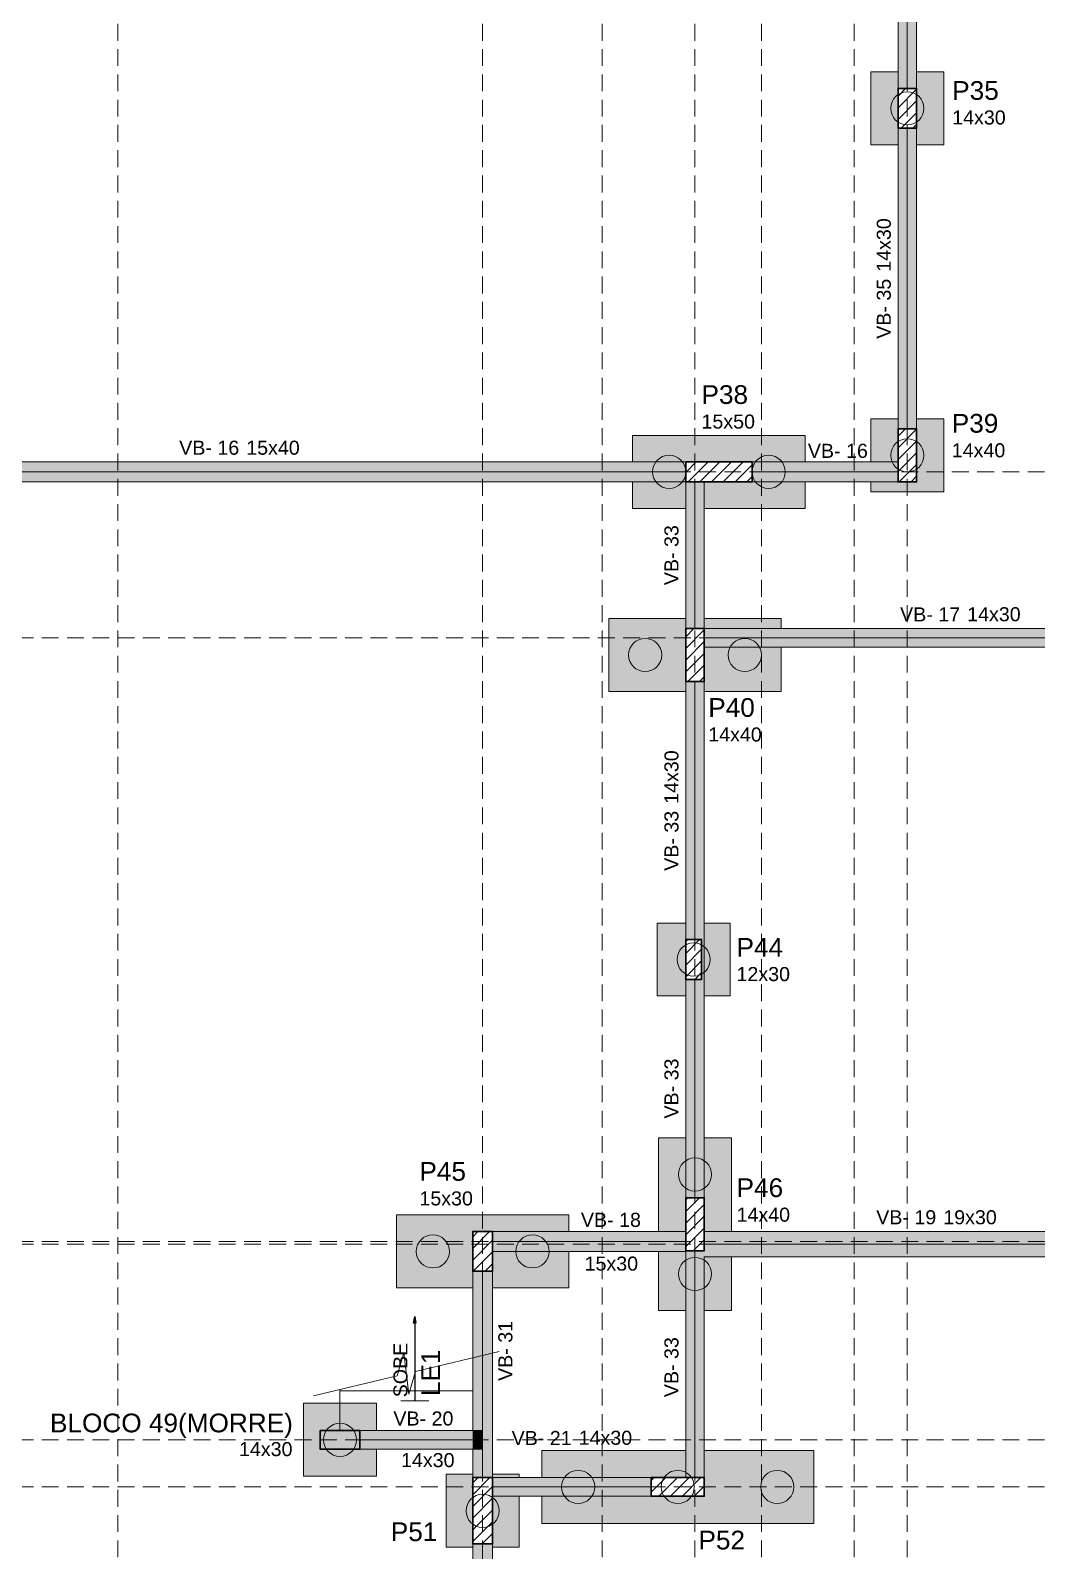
# Model space of a CAD drawing. Header units: millimetres. Extents: x -34 to 951, y -76 to 463.
# Drawn here: x 89.55 to 104.71, y -38.29 to -15.37 of the extents above; entities that cross this region are included whole.
import ezdxf

# ---------------------------------------------------------------- set-up
doc = ezdxf.new("R2010")
doc.units = ezdxf.units.MM
doc.header["$MEASUREMENT"] = 0
for name, pattern in [('DASHDOT', [2.54, 1.27, -0.635, 0, -0.635]), ('DASHED', [1.905, 1.27, -0.635]), ('NULL', [0])]:
    doc.linetypes.add(name, pattern=pattern)
for name, color, linetype, lineweight in [('FO-Cortes', 7, 'DASHDOT', 5), ('FO-Eixos', 5, 'Continuous', 5), ('FO-Estacas dos blocos', 1, 'Continuous', 20), ('FO-Hachura dos blocos', 43, 'Continuous', 5), ('FO-Hachura pilar que morre', 106, 'Continuous', 5), ('FO-Hachura pilar que passa', 19, 'Continuous', 5), ('FO-Hachura viga', 43, 'Continuous', 5), ('FO-Hachuras das lajes', 1, 'Continuous', 20), ('FO-Pilares', 4, 'Continuous', 30), ('FO-Seção das fundações', 9, 'Continuous', 5), ('FO-Textos das lajes', 7, 'Continuous', 20), ('FO-Textos das vigas', 7, 'Continuous', 5), ('FO-Textos dos pilares', 7, 'Continuous', 5), ('FO-Vigas', 1, 'Continuous', 20), ('LC-Eixos', 7, 'DASHED', 5)]:
    doc.layers.add(name, color=color, linetype=linetype, lineweight=lineweight)
doc.styles.add('Arial', font='arial.ttf')
doc.dimstyles.get("Standard").update_dxf_attribs({"dimtxt": 0.18, "dimasz": 0.18, "dimexe": 0.18, "dimexo": 0.0625, "dimgap": 0.09, "dimtad": 0, "dimtih": 1, "dimtoh": 1, "dimdec": 4, "dimzin": 0, "dimdsep": 46, "dimtxsty": 'Standard', "dimcen": 0.09, "dimadec": 0, "dimazin": 0, "dimtfac": 1, "dimtdec": 4, "dimtofl": 0, "dimtmove": 0, "dimatfit": 3, "dimfxl": 1, "dimtolj": 1, "dimtzin": 0, "dimarcsym": 0})
pattern_1 = [(45, (81.71223, 24.42096), (-0.08838835, 0.08838835), [])]

msp = doc.modelspace()

# ---------------------------------------------------------------- hatches: boundary and pattern name
at = {"layer": 'FO-Estacas dos blocos', "linetype": 'Continuous', "ltscale": 0.2}
h = msp.add_hatch(color=1, dxfattribs=at)
h.paths.add_polyline_path([(103.0037, -16.4843), (102.9787, -16.424), (102.939, -16.3723), (102.8872, -16.3325), (102.8269, -16.3076), (102.7622, -16.299), (102.6975, -16.3076), (102.6372, -16.3325), (102.5855, -16.3723), (102.5457, -16.424), (102.5208, -16.4843), (102.5122, -16.549), (102.5208, -16.6137), (102.5457, -16.674), (102.5855, -16.7258), (102.6372, -16.7655), (102.6975, -16.7905), (102.7622, -16.799), (102.8269, -16.7905), (102.8872, -16.7655), (102.939, -16.7258), (102.9787, -16.674), (103.0037, -16.6137), (103.0122, -16.549), (103.0037, -16.4843)])
h.paths.add_polyline_path([(102.8269, -16.7905), (102.8872, -16.7655), (102.9022, -16.754), (102.9022, -16.344), (102.8872, -16.3325), (102.8269, -16.3076), (102.7622, -16.299), (102.6975, -16.3076), (102.6372, -16.3325), (102.6222, -16.344), (102.6222, -16.754), (102.6372, -16.7655), (102.6975, -16.7905), (102.7622, -16.799), (102.8269, -16.7905)], flags=0)
h = msp.add_hatch(color=1, dxfattribs=at)
h.paths.add_polyline_path([(102.5208, -21.8437), (102.5457, -21.904), (102.5855, -21.9558), (102.6372, -21.9955), (102.6975, -22.0205), (102.7622, -22.029), (102.8269, -22.0205), (102.8872, -21.9955), (102.939, -21.9558), (102.9787, -21.904), (103.0037, -21.8437), (103.0122, -21.779), (103.0037, -21.7143), (102.9787, -21.654), (102.939, -21.6023), (102.8872, -21.5625), (102.8269, -21.5376), (102.7622, -21.529), (102.6975, -21.5376), (102.6372, -21.5625), (102.5855, -21.6023), (102.5457, -21.654), (102.5208, -21.7143), (102.5122, -21.779), (102.5208, -21.8437)])
h.paths.add_polyline_path([(102.8269, -22.0205), (102.8872, -21.9955), (102.9022, -21.984), (102.9022, -21.574), (102.8872, -21.5625), (102.8269, -21.5376), (102.7622, -21.529), (102.6975, -21.5376), (102.6372, -21.5625), (102.6222, -21.574), (102.6222, -21.879), (102.5354, -21.879), (102.5457, -21.904), (102.5855, -21.9558), (102.6372, -21.9955), (102.6975, -22.0205), (102.7622, -22.029), (102.8269, -22.0205)], flags=0)
h = msp.add_hatch(color=1, dxfattribs=at)
h.paths.add_polyline_path([(99.4137, -21.9643), (99.3887, -21.904), (99.349, -21.8523), (99.2972, -21.8125), (99.2369, -21.7876), (99.1722, -21.779), (99.1075, -21.7876), (99.0472, -21.8125), (98.9955, -21.8523), (98.9557, -21.904), (98.9308, -21.9643), (98.9222, -22.029), (98.9308, -22.0937), (98.9557, -22.154), (98.9955, -22.2058), (99.0472, -22.2455), (99.1075, -22.2705), (99.1722, -22.279), (99.2369, -22.2705), (99.2972, -22.2455), (99.349, -22.2058), (99.3887, -22.154), (99.4137, -22.0937), (99.4222, -22.029), (99.4137, -21.9643)])
h.paths.add_polyline_path([(99.3887, -22.154), (99.4137, -22.0937), (99.4222, -22.029), (99.4137, -21.9643), (99.3887, -21.904), (99.3696, -21.879), (98.9749, -21.879), (98.9557, -21.904), (98.9308, -21.9643), (98.9222, -22.029), (98.9308, -22.0937), (98.9557, -22.154), (98.9749, -22.179), (99.3696, -22.179), (99.3887, -22.154)], flags=0)
h = msp.add_hatch(color=1, dxfattribs=at)
h.paths.add_polyline_path([(100.9137, -21.9643), (100.8887, -21.904), (100.849, -21.8523), (100.7972, -21.8125), (100.7369, -21.7876), (100.6722, -21.779), (100.6075, -21.7876), (100.5472, -21.8125), (100.4955, -21.8523), (100.4557, -21.904), (100.4308, -21.9643), (100.4222, -22.029), (100.4308, -22.0937), (100.4557, -22.154), (100.4955, -22.2058), (100.5472, -22.2455), (100.6075, -22.2705), (100.6722, -22.279), (100.7369, -22.2705), (100.7972, -22.2455), (100.849, -22.2058), (100.8887, -22.154), (100.9137, -22.0937), (100.9222, -22.029), (100.9137, -21.9643)])
h.paths.add_polyline_path([(100.8887, -22.154), (100.9137, -22.0937), (100.9222, -22.029), (100.9137, -21.9643), (100.8887, -21.904), (100.8696, -21.879), (100.4749, -21.879), (100.4557, -21.904), (100.4308, -21.9643), (100.4222, -22.029), (100.4308, -22.0937), (100.4557, -22.154), (100.4749, -22.179), (100.8696, -22.179), (100.8887, -22.154)], flags=0)
for points in [[(99.0537, -24.7243), (99.0287, -24.664), (98.989, -24.6123), (98.9372, -24.5725), (98.8769, -24.5476), (98.8122, -24.539), (98.7475, -24.5476), (98.6872, -24.5725), (98.6355, -24.6123), (98.5957, -24.664), (98.5708, -24.7243), (98.5622, -24.789), (98.5708, -24.8537), (98.5957, -24.914), (98.6355, -24.9658), (98.6872, -25.0055), (98.7475, -25.0305), (98.8122, -25.039), (98.8769, -25.0305), (98.9372, -25.0055), (98.989, -24.9658), (99.0287, -24.914), (99.0537, -24.8537), (99.0622, -24.789), (99.0537, -24.7243)], [(95.3708, -33.8437), (95.3957, -33.904), (95.4355, -33.9558), (95.4872, -33.9955), (95.5475, -34.0205), (95.6122, -34.029), (95.6769, -34.0205), (95.7372, -33.9955), (95.789, -33.9558), (95.8287, -33.904), (95.8537, -33.8437), (95.8622, -33.779), (95.8537, -33.7143), (95.8287, -33.654), (95.789, -33.6023), (95.7372, -33.5625), (95.6769, -33.5376), (95.6122, -33.529), (95.5475, -33.5376), (95.4872, -33.5625), (95.4355, -33.6023), (95.3957, -33.654), (95.3708, -33.7143), (95.3622, -33.779), (95.3708, -33.8437)], [(101.0437, -37.2643), (101.0187, -37.204), (100.979, -37.1523), (100.9272, -37.1125), (100.8669, -37.0876), (100.8022, -37.079), (100.7375, -37.0876), (100.6772, -37.1125), (100.6255, -37.1523), (100.5857, -37.204), (100.5608, -37.2643), (100.5522, -37.329), (100.5608, -37.3937), (100.5857, -37.454), (100.6255, -37.5058), (100.6772, -37.5455), (100.7375, -37.5705), (100.8022, -37.579), (100.8669, -37.5705), (100.9272, -37.5455), (100.979, -37.5058), (101.0187, -37.454), (101.0437, -37.3937), (101.0522, -37.329), (101.0437, -37.2643)]]:
    msp.add_hatch(color=1, dxfattribs=at).paths.add_polyline_path(points)
h = msp.add_hatch(color=1, dxfattribs=at)
h.paths.add_polyline_path([(100.5537, -24.7243), (100.5287, -24.664), (100.489, -24.6123), (100.4372, -24.5725), (100.3769, -24.5476), (100.3122, -24.539), (100.2475, -24.5476), (100.1872, -24.5725), (100.1355, -24.6123), (100.0957, -24.664), (100.0708, -24.7243), (100.0622, -24.789), (100.0708, -24.8537), (100.0957, -24.914), (100.1355, -24.9658), (100.1872, -25.0055), (100.2475, -25.0305), (100.3122, -25.039), (100.3769, -25.0305), (100.4372, -25.0055), (100.489, -24.9658), (100.5287, -24.914), (100.5537, -24.8537), (100.5622, -24.789), (100.5537, -24.7243)])
h.paths.add_polyline_path([(100.5287, -24.664), (100.489, -24.6123), (100.4372, -24.5725), (100.3769, -24.5476), (100.3122, -24.539), (100.2475, -24.5476), (100.1872, -24.5725), (100.1355, -24.6123), (100.0957, -24.664), (100.0937, -24.669), (100.5308, -24.669), (100.5287, -24.664)], flags=0)
h = msp.add_hatch(color=1, dxfattribs=at)
h.paths.add_polyline_path([(99.7837, -29.3143), (99.7587, -29.254), (99.719, -29.2023), (99.6672, -29.1625), (99.6069, -29.1376), (99.5422, -29.129), (99.4775, -29.1376), (99.4172, -29.1625), (99.3655, -29.2023), (99.3257, -29.254), (99.3008, -29.3143), (99.2922, -29.379), (99.3008, -29.4437), (99.3257, -29.504), (99.3655, -29.5558), (99.4172, -29.5955), (99.4775, -29.6205), (99.5422, -29.629), (99.6069, -29.6205), (99.6672, -29.5955), (99.719, -29.5558), (99.7587, -29.504), (99.7837, -29.4437), (99.7922, -29.379), (99.7837, -29.3143)])
h.paths.add_polyline_path([(99.6069, -29.6205), (99.6672, -29.5955), (99.7022, -29.5687), (99.7022, -29.1894), (99.6672, -29.1625), (99.6069, -29.1376), (99.5422, -29.129), (99.4775, -29.1376), (99.4222, -29.1605), (99.4222, -29.5976), (99.4775, -29.6205), (99.5422, -29.629), (99.6069, -29.6205)], flags=0)
h = msp.add_hatch(color=1, dxfattribs=at)
h.paths.add_polyline_path([(99.4975, -32.3776), (99.4372, -32.4025), (99.3855, -32.4423), (99.3457, -32.494), (99.3208, -32.5543), (99.3122, -32.619), (99.3208, -32.6837), (99.3457, -32.744), (99.3855, -32.7958), (99.4372, -32.8355), (99.4975, -32.8605), (99.5622, -32.869), (99.6269, -32.8605), (99.6872, -32.8355), (99.739, -32.7958), (99.7787, -32.744), (99.8037, -32.6837), (99.8122, -32.619), (99.8037, -32.5543), (99.7787, -32.494), (99.739, -32.4423), (99.6872, -32.4025), (99.6269, -32.3776), (99.5622, -32.369), (99.4975, -32.3776)])
h.paths.add_polyline_path([(99.6269, -32.8605), (99.6872, -32.8355), (99.7022, -32.824), (99.7022, -32.414), (99.6872, -32.4025), (99.6269, -32.3776), (99.5622, -32.369), (99.4975, -32.3776), (99.4372, -32.4025), (99.4222, -32.414), (99.4222, -32.824), (99.4372, -32.8355), (99.4975, -32.8605), (99.5622, -32.869), (99.6269, -32.8605)], flags=0)
h = msp.add_hatch(color=1, dxfattribs=at)
h.paths.add_polyline_path([(96.8708, -33.8437), (96.8957, -33.904), (96.9355, -33.9558), (96.9872, -33.9955), (97.0475, -34.0205), (97.1122, -34.029), (97.1769, -34.0205), (97.2372, -33.9955), (97.289, -33.9558), (97.3287, -33.904), (97.3537, -33.8437), (97.3622, -33.779), (97.3537, -33.7143), (97.3287, -33.654), (97.289, -33.6023), (97.2372, -33.5625), (97.1769, -33.5376), (97.1122, -33.529), (97.0475, -33.5376), (96.9872, -33.5625), (96.9355, -33.6023), (96.8957, -33.654), (96.8708, -33.7143), (96.8622, -33.779), (96.8708, -33.8437)])
h.paths.add_polyline_path([(97.3537, -33.7143), (97.3287, -33.654), (97.289, -33.6023), (97.2372, -33.5625), (97.1769, -33.5376), (97.1122, -33.529), (97.0475, -33.5376), (96.9872, -33.5625), (96.9355, -33.6023), (96.8957, -33.654), (96.8708, -33.7143), (96.8622, -33.779), (97.3622, -33.779), (97.3537, -33.7143)], flags=0)
h = msp.add_hatch(color=1, dxfattribs=at)
h.paths.add_polyline_path([(99.4975, -33.8776), (99.4372, -33.9025), (99.3855, -33.9423), (99.3457, -33.994), (99.3208, -34.0543), (99.3122, -34.119), (99.3208, -34.1837), (99.3457, -34.244), (99.3855, -34.2958), (99.4372, -34.3355), (99.4975, -34.3605), (99.5622, -34.369), (99.6269, -34.3605), (99.6872, -34.3355), (99.739, -34.2958), (99.7787, -34.244), (99.8037, -34.1837), (99.8122, -34.119), (99.8037, -34.0543), (99.7787, -33.994), (99.739, -33.9423), (99.6872, -33.9025), (99.6269, -33.8776), (99.5622, -33.869), (99.4975, -33.8776)])
h.paths.add_polyline_path([(99.6269, -34.3605), (99.6872, -34.3355), (99.7022, -34.324), (99.7022, -33.914), (99.6872, -33.9025), (99.6269, -33.8776), (99.5622, -33.869), (99.4975, -33.8776), (99.4372, -33.9025), (99.4222, -33.914), (99.4222, -34.324), (99.4372, -34.3355), (99.4975, -34.3605), (99.5622, -34.369), (99.6269, -34.3605)], flags=0)
h = msp.add_hatch(color=1, dxfattribs=at)
h.paths.add_polyline_path([(94.2769, -36.8605), (94.3372, -36.8355), (94.389, -36.7958), (94.4287, -36.744), (94.4537, -36.6837), (94.4622, -36.619), (94.4537, -36.5543), (94.4287, -36.494), (94.389, -36.4423), (94.3372, -36.4025), (94.2769, -36.3776), (94.2122, -36.369), (94.1475, -36.3776), (94.0872, -36.4025), (94.0355, -36.4423), (93.9957, -36.494), (93.9708, -36.5543), (93.9622, -36.619), (93.9708, -36.6837), (93.9957, -36.744), (94.0355, -36.7958), (94.0872, -36.8355), (94.1475, -36.8605), (94.2122, -36.869), (94.2769, -36.8605)])
h.paths.add_polyline_path([(94.4287, -36.744), (94.4537, -36.6837), (94.4622, -36.619), (94.4537, -36.5543), (94.4287, -36.494), (94.4172, -36.479), (94.0072, -36.479), (93.9957, -36.494), (93.9708, -36.5543), (93.9622, -36.619), (93.9708, -36.6837), (93.9957, -36.744), (94.0072, -36.759), (94.4172, -36.759), (94.4287, -36.744)], flags=0)
h = msp.add_hatch(color=1, dxfattribs=at)
h.paths.add_polyline_path([(98.0437, -37.2643), (98.0187, -37.204), (97.979, -37.1523), (97.9272, -37.1125), (97.8669, -37.0876), (97.8022, -37.079), (97.7375, -37.0876), (97.6772, -37.1125), (97.6255, -37.1523), (97.5857, -37.204), (97.5608, -37.2643), (97.5522, -37.329), (97.5608, -37.3937), (97.5857, -37.454), (97.6255, -37.5058), (97.6772, -37.5455), (97.7375, -37.5705), (97.8022, -37.579), (97.8669, -37.5705), (97.9272, -37.5455), (97.979, -37.5058), (98.0187, -37.454), (98.0437, -37.3937), (98.0522, -37.329), (98.0437, -37.2643)])
h.paths.add_polyline_path([(98.0187, -37.454), (98.0437, -37.3937), (98.0522, -37.329), (98.0437, -37.2643), (98.0187, -37.204), (98.0072, -37.189), (97.5972, -37.189), (97.5857, -37.204), (97.5608, -37.2643), (97.5522, -37.329), (97.5608, -37.3937), (97.5857, -37.454), (97.5972, -37.469), (98.0072, -37.469), (98.0187, -37.454)], flags=0)
h = msp.add_hatch(color=1, dxfattribs=at)
h.paths.add_polyline_path([(99.5437, -37.2643), (99.5187, -37.204), (99.479, -37.1523), (99.4272, -37.1125), (99.3669, -37.0876), (99.3022, -37.079), (99.2375, -37.0876), (99.1772, -37.1125), (99.1255, -37.1523), (99.0857, -37.204), (99.0608, -37.2643), (99.0522, -37.329), (99.0608, -37.3937), (99.0857, -37.454), (99.1255, -37.5058), (99.1772, -37.5455), (99.2375, -37.5705), (99.3022, -37.579), (99.3669, -37.5705), (99.4272, -37.5455), (99.479, -37.5058), (99.5187, -37.454), (99.5437, -37.3937), (99.5522, -37.329), (99.5437, -37.2643)])
h.paths.add_polyline_path([(99.0857, -37.204), (99.0608, -37.2643), (99.0522, -37.329), (99.0608, -37.3937), (99.0857, -37.454), (99.0972, -37.469), (99.5072, -37.469), (99.5187, -37.454), (99.5437, -37.3937), (99.5522, -37.329), (99.5437, -37.2643), (99.5187, -37.204), (99.479, -37.1523), (99.4272, -37.1125), (99.4222, -37.1105), (99.4222, -37.189), (99.0972, -37.189), (99.0857, -37.204)], flags=0)
h = msp.add_hatch(color=1, dxfattribs=at)
h.paths.add_polyline_path([(96.6037, -37.6243), (96.5787, -37.564), (96.539, -37.5123), (96.4872, -37.4725), (96.4269, -37.4476), (96.3622, -37.439), (96.2975, -37.4476), (96.2372, -37.4725), (96.1855, -37.5123), (96.1457, -37.564), (96.1208, -37.6243), (96.1122, -37.689), (96.1208, -37.7537), (96.1457, -37.814), (96.1855, -37.8658), (96.2372, -37.9055), (96.2975, -37.9305), (96.3622, -37.939), (96.4269, -37.9305), (96.4872, -37.9055), (96.539, -37.8658), (96.5787, -37.814), (96.6037, -37.7537), (96.6122, -37.689), (96.6037, -37.6243)])
h.paths.add_polyline_path([(96.4269, -37.9305), (96.4872, -37.9055), (96.5122, -37.8864), (96.5122, -37.4917), (96.4872, -37.4725), (96.4269, -37.4476), (96.3622, -37.439), (96.2975, -37.4476), (96.2372, -37.4725), (96.2122, -37.4917), (96.2122, -37.8864), (96.2372, -37.9055), (96.2975, -37.9305), (96.3622, -37.939), (96.4269, -37.9305)], flags=0)
at = {"layer": 'FO-Hachura dos blocos', "linetype": 'Continuous', "ltscale": 0.2}
h = msp.add_hatch(color=43, dxfattribs=at)
h.paths.add_polyline_path([(102.2122, -15.999), (102.2122, -17.099), (103.3122, -17.099), (103.3122, -15.999), (102.2122, -15.999)])
h.paths.add_polyline_path([(102.5855, -16.3723), (102.5457, -16.424), (102.5208, -16.4843), (102.5122, -16.549), (102.5208, -16.6137), (102.5457, -16.674), (102.5855, -16.7258), (102.6222, -16.754), (102.6222, -17.099), (102.9022, -17.099), (102.9022, -16.754), (102.939, -16.7258), (102.9787, -16.674), (103.0037, -16.6137), (103.0122, -16.549), (103.0037, -16.4843), (102.9787, -16.424), (102.939, -16.3723), (102.9022, -16.344), (102.9022, -15.999), (102.6222, -15.999), (102.6222, -16.344), (102.5855, -16.3723)], flags=0)
h = msp.add_hatch(color=43, dxfattribs=at)
h.paths.add_polyline_path([(103.3122, -22.329), (103.3122, -21.229), (102.2122, -21.229), (102.2122, -22.329), (103.3122, -22.329)])
h.paths.add_polyline_path([(102.5855, -21.6023), (102.5457, -21.654), (102.5208, -21.7143), (102.5122, -21.779), (102.5208, -21.8437), (102.5354, -21.879), (102.2122, -21.879), (102.2122, -22.179), (102.9022, -22.179), (102.9022, -21.984), (102.939, -21.9558), (102.9787, -21.904), (103.0037, -21.8437), (103.0122, -21.779), (103.0037, -21.7143), (102.9787, -21.654), (102.939, -21.6023), (102.9022, -21.574), (102.9022, -21.229), (102.6222, -21.229), (102.6222, -21.574), (102.5855, -21.6023)], flags=0)
h = msp.add_hatch(color=43, dxfattribs=at)
h.paths.add_polyline_path([(98.6222, -21.479), (98.6222, -22.579), (101.2222, -22.579), (101.2222, -21.479), (98.6222, -21.479)])
h.paths.add_polyline_path([(99.349, -21.8523), (99.2972, -21.8125), (99.2369, -21.7876), (99.1722, -21.779), (99.1075, -21.7876), (99.0472, -21.8125), (98.9955, -21.8523), (98.9749, -21.879), (98.6222, -21.879), (98.6222, -22.179), (98.9749, -22.179), (98.9955, -22.2058), (99.0472, -22.2455), (99.1075, -22.2705), (99.1722, -22.279), (99.2369, -22.2705), (99.2972, -22.2455), (99.349, -22.2058), (99.3696, -22.179), (99.4222, -22.179), (99.4222, -22.579), (99.7022, -22.579), (99.7022, -22.179), (100.4749, -22.179), (100.4955, -22.2058), (100.5472, -22.2455), (100.6075, -22.2705), (100.6722, -22.279), (100.7369, -22.2705), (100.7972, -22.2455), (100.849, -22.2058), (100.8696, -22.179), (101.2222, -22.179), (101.2222, -21.879), (100.8696, -21.879), (100.849, -21.8523), (100.7972, -21.8125), (100.7369, -21.7876), (100.6722, -21.779), (100.6075, -21.7876), (100.5472, -21.8125), (100.4955, -21.8523), (100.4749, -21.879), (99.3696, -21.879), (99.349, -21.8523)], flags=0)
h = msp.add_hatch(color=43, dxfattribs=at)
h.paths.add_polyline_path([(98.2622, -24.239), (98.2622, -25.339), (100.8622, -25.339), (100.8622, -24.239), (98.2622, -24.239)])
h.paths.add_polyline_path([(99.7022, -25.339), (99.7022, -24.669), (100.0937, -24.669), (100.0708, -24.7243), (100.0622, -24.789), (100.0708, -24.8537), (100.0957, -24.914), (100.1355, -24.9658), (100.1872, -25.0055), (100.2475, -25.0305), (100.3122, -25.039), (100.3769, -25.0305), (100.4372, -25.0055), (100.489, -24.9658), (100.5287, -24.914), (100.5537, -24.8537), (100.5622, -24.789), (100.5537, -24.7243), (100.5308, -24.669), (100.8622, -24.669), (100.8622, -24.389), (99.7022, -24.389), (99.7022, -24.239), (99.4222, -24.239), (99.4222, -25.339), (99.7022, -25.339)], flags=0)
h.paths.add_polyline_path([(98.8769, -25.0305), (98.9372, -25.0055), (98.989, -24.9658), (99.0287, -24.914), (99.0537, -24.8537), (99.0622, -24.789), (99.0537, -24.7243), (99.0287, -24.664), (98.989, -24.6123), (98.9372, -24.5725), (98.8769, -24.5476), (98.8122, -24.539), (98.7475, -24.5476), (98.6872, -24.5725), (98.6355, -24.6123), (98.5957, -24.664), (98.5708, -24.7243), (98.5622, -24.789), (98.5708, -24.8537), (98.5957, -24.914), (98.6355, -24.9658), (98.6872, -25.0055), (98.7475, -25.0305), (98.8122, -25.039), (98.8769, -25.0305)], flags=0)
h = msp.add_hatch(color=43, dxfattribs=at)
h.paths.add_polyline_path([(98.9922, -28.829), (98.9922, -29.929), (100.0922, -29.929), (100.0922, -28.829), (98.9922, -28.829)])
h.paths.add_polyline_path([(99.7022, -29.929), (99.7022, -29.5687), (99.719, -29.5558), (99.7587, -29.504), (99.7837, -29.4437), (99.7922, -29.379), (99.7837, -29.3143), (99.7587, -29.254), (99.719, -29.2023), (99.7022, -29.1894), (99.7022, -28.829), (99.4222, -28.829), (99.4222, -29.1605), (99.4172, -29.1625), (99.3655, -29.2023), (99.3257, -29.254), (99.3008, -29.3143), (99.2922, -29.379), (99.3008, -29.4437), (99.3257, -29.504), (99.3655, -29.5558), (99.4172, -29.5955), (99.4222, -29.5976), (99.4222, -29.929), (99.7022, -29.929)], flags=0)
h = msp.add_hatch(color=43, dxfattribs=at)
h.paths.add_polyline_path([(99.0122, -34.669), (100.1122, -34.669), (100.1122, -32.069), (99.0122, -32.069), (99.0122, -34.669)])
h.paths.add_polyline_path([(99.739, -32.7958), (99.7787, -32.744), (99.8037, -32.6837), (99.8122, -32.619), (99.8037, -32.5543), (99.7787, -32.494), (99.739, -32.4423), (99.7022, -32.414), (99.7022, -32.069), (99.4222, -32.069), (99.4222, -32.414), (99.3855, -32.4423), (99.3457, -32.494), (99.3208, -32.5543), (99.3122, -32.619), (99.3208, -32.6837), (99.3457, -32.744), (99.3855, -32.7958), (99.4222, -32.824), (99.4222, -33.479), (99.0122, -33.479), (99.0122, -33.779), (99.4222, -33.779), (99.4222, -33.914), (99.3855, -33.9423), (99.3457, -33.994), (99.3208, -34.0543), (99.3122, -34.119), (99.3208, -34.1837), (99.3457, -34.244), (99.3855, -34.2958), (99.4222, -34.324), (99.4222, -34.669), (99.7022, -34.669), (99.7022, -34.324), (99.739, -34.2958), (99.7787, -34.244), (99.8037, -34.1837), (99.8122, -34.119), (99.8037, -34.0543), (99.7787, -33.994), (99.739, -33.9423), (99.7022, -33.914), (99.7022, -33.859), (100.1122, -33.859), (100.1122, -33.479), (99.7022, -33.479), (99.7022, -32.824), (99.739, -32.7958)], flags=0)
h = msp.add_hatch(color=43, dxfattribs=at)
h.paths.add_polyline_path([(97.6622, -34.329), (97.6622, -33.229), (95.0622, -33.229), (95.0622, -34.329), (97.6622, -34.329)])
h.paths.add_polyline_path([(96.2122, -34.329), (96.5122, -34.329), (96.5122, -33.779), (96.8622, -33.779), (96.8708, -33.8437), (96.8957, -33.904), (96.9355, -33.9558), (96.9872, -33.9955), (97.0475, -34.0205), (97.1122, -34.029), (97.1769, -34.0205), (97.2372, -33.9955), (97.289, -33.9558), (97.3287, -33.904), (97.3537, -33.8437), (97.3622, -33.779), (97.6622, -33.779), (97.6622, -33.479), (96.2122, -33.479), (96.2122, -34.329)], flags=0)
h.paths.add_polyline_path([(95.6769, -34.0205), (95.7372, -33.9955), (95.789, -33.9558), (95.8287, -33.904), (95.8537, -33.8437), (95.8622, -33.779), (95.8537, -33.7143), (95.8287, -33.654), (95.789, -33.6023), (95.7372, -33.5625), (95.6769, -33.5376), (95.6122, -33.529), (95.5475, -33.5376), (95.4872, -33.5625), (95.4355, -33.6023), (95.3957, -33.654), (95.3708, -33.7143), (95.3622, -33.779), (95.3708, -33.8437), (95.3957, -33.904), (95.4355, -33.9558), (95.4872, -33.9955), (95.5475, -34.0205), (95.6122, -34.029), (95.6769, -34.0205)], flags=0)
h = msp.add_hatch(color=43, dxfattribs=at)
h.paths.add_polyline_path([(94.7622, -36.069), (93.6622, -36.069), (93.6622, -37.169), (94.7622, -37.169), (94.7622, -36.069)])
h.paths.add_polyline_path([(94.7622, -36.479), (94.4172, -36.479), (94.389, -36.4423), (94.3372, -36.4025), (94.2769, -36.3776), (94.2122, -36.369), (94.1475, -36.3776), (94.0872, -36.4025), (94.0355, -36.4423), (94.0072, -36.479), (93.9122, -36.479), (93.9122, -36.759), (94.0072, -36.759), (94.0355, -36.7958), (94.0872, -36.8355), (94.1475, -36.8605), (94.2122, -36.869), (94.2769, -36.8605), (94.3372, -36.8355), (94.389, -36.7958), (94.4172, -36.759), (94.7622, -36.759), (94.7622, -36.479)], flags=0)
h = msp.add_hatch(color=43, dxfattribs=at)
h.paths.add_polyline_path([(97.2522, -36.779), (97.2522, -37.879), (101.3522, -37.879), (101.3522, -36.779), (97.2522, -36.779)])
h.paths.add_polyline_path([(99.4222, -36.779), (99.4222, -37.1105), (99.3669, -37.0876), (99.3022, -37.079), (99.2375, -37.0876), (99.1772, -37.1125), (99.1255, -37.1523), (99.0972, -37.189), (98.0072, -37.189), (97.979, -37.1523), (97.9272, -37.1125), (97.8669, -37.0876), (97.8022, -37.079), (97.7375, -37.0876), (97.6772, -37.1125), (97.6255, -37.1523), (97.5972, -37.189), (97.2522, -37.189), (97.2522, -37.469), (97.5972, -37.469), (97.6255, -37.5058), (97.6772, -37.5455), (97.7375, -37.5705), (97.8022, -37.579), (97.8669, -37.5705), (97.9272, -37.5455), (97.979, -37.5058), (98.0072, -37.469), (99.0972, -37.469), (99.1255, -37.5058), (99.1772, -37.5455), (99.2375, -37.5705), (99.3022, -37.579), (99.3669, -37.5705), (99.4272, -37.5455), (99.479, -37.5058), (99.5072, -37.469), (99.7022, -37.469), (99.7022, -36.779), (99.4222, -36.779)], flags=0)
h.paths.add_polyline_path([(100.8669, -37.5705), (100.9272, -37.5455), (100.979, -37.5058), (101.0187, -37.454), (101.0437, -37.3937), (101.0522, -37.329), (101.0437, -37.2643), (101.0187, -37.204), (100.979, -37.1523), (100.9272, -37.1125), (100.8669, -37.0876), (100.8022, -37.079), (100.7375, -37.0876), (100.6772, -37.1125), (100.6255, -37.1523), (100.5857, -37.204), (100.5608, -37.2643), (100.5522, -37.329), (100.5608, -37.3937), (100.5857, -37.454), (100.6255, -37.5058), (100.6772, -37.5455), (100.7375, -37.5705), (100.8022, -37.579), (100.8669, -37.5705)], flags=0)
h = msp.add_hatch(color=43, dxfattribs=at)
h.paths.add_polyline_path([(95.8122, -37.139), (95.8122, -38.239), (96.9122, -38.239), (96.9122, -37.139), (95.8122, -37.139)])
h.paths.add_polyline_path([(96.1855, -37.5123), (96.1457, -37.564), (96.1208, -37.6243), (96.1122, -37.689), (96.1208, -37.7537), (96.1457, -37.814), (96.1855, -37.8658), (96.2122, -37.8864), (96.2122, -38.239), (96.5122, -38.239), (96.5122, -37.8864), (96.539, -37.8658), (96.5787, -37.814), (96.6037, -37.7537), (96.6122, -37.689), (96.6037, -37.6243), (96.5787, -37.564), (96.539, -37.5123), (96.5122, -37.4917), (96.5122, -37.469), (96.9122, -37.469), (96.9122, -37.189), (96.5122, -37.189), (96.5122, -37.139), (96.2122, -37.139), (96.2122, -37.4917), (96.1855, -37.5123)], flags=0)
at = {"layer": 'FO-Hachura pilar que morre', "linetype": 'Continuous', "ltscale": 0.2}
msp.add_hatch(color=106, dxfattribs=at).paths.add_polyline_path([(93.9122, -36.479), (93.9122, -36.619), (93.9122, -36.759), (94.2122, -36.759), (94.5122, -36.759), (94.5122, -36.619), (94.5122, -36.479), (94.2122, -36.479)])
at = {"layer": 'FO-Hachura pilar que passa', "linetype": 'Continuous', "ltscale": 0.2}
h = msp.add_hatch(dxfattribs=at)
h.set_pattern_fill('ANSI31', color=19, style=0)
h.set_pattern_definition(pattern_1)
h.paths.add_polyline_path([(102.6222, -16.849), (102.7622, -16.849), (102.9022, -16.849), (102.9022, -16.549), (102.9022, -16.249), (102.7622, -16.249), (102.6222, -16.249), (102.6222, -16.549)])
h = msp.add_hatch(dxfattribs=at)
h.set_pattern_fill('ANSI31', color=19, style=0)
h.set_pattern_definition(pattern_1)
h.paths.add_polyline_path([(102.9022, -21.379), (102.7622, -21.379), (102.6222, -21.379), (102.6222, -21.779), (102.6222, -22.179), (102.7622, -22.179), (102.9022, -22.179), (102.9022, -21.779)])
h = msp.add_hatch(dxfattribs=at)
h.set_pattern_fill('ANSI31', color=19, style=0)
h.set_pattern_definition(pattern_1)
h.paths.add_polyline_path([(99.4222, -21.879), (99.4222, -22.029), (99.4222, -22.179), (99.9222, -22.179), (100.4222, -22.179), (100.4222, -22.029), (100.4222, -21.879), (99.9222, -21.879)])
h = msp.add_hatch(dxfattribs=at)
h.set_pattern_fill('ANSI31', color=19, style=0)
h.set_pattern_definition(pattern_1)
h.paths.add_polyline_path([(99.4222, -25.189), (99.5622, -25.189), (99.7022, -25.189), (99.7022, -24.789), (99.7022, -24.389), (99.5622, -24.389), (99.4222, -24.389), (99.4222, -24.789)])
h = msp.add_hatch(dxfattribs=at)
h.set_pattern_fill('ANSI31', color=19, style=0)
h.set_pattern_definition(pattern_1)
h.paths.add_polyline_path([(99.4222, -29.679), (99.5422, -29.679), (99.6622, -29.679), (99.6622, -29.379), (99.6622, -29.079), (99.5422, -29.079), (99.4222, -29.079), (99.4222, -29.379)])
h = msp.add_hatch(dxfattribs=at)
h.set_pattern_fill('ANSI31', color=19, style=0)
h.set_pattern_definition(pattern_1)
h.paths.add_polyline_path([(99.4222, -33.769), (99.5622, -33.769), (99.7022, -33.769), (99.7022, -33.369), (99.7022, -32.969), (99.5622, -32.969), (99.4222, -32.969), (99.4222, -33.369)])
h = msp.add_hatch(dxfattribs=at)
h.set_pattern_fill('ANSI31', color=19, style=0)
h.set_pattern_definition(pattern_1)
h.paths.add_polyline_path([(96.5122, -33.479), (96.3622, -33.479), (96.2122, -33.479), (96.2122, -33.779), (96.2122, -34.079), (96.3622, -34.079), (96.5122, -34.079), (96.5122, -33.779)])
h = msp.add_hatch(dxfattribs=at)
h.set_pattern_fill('ANSI31', color=19, style=0)
h.set_pattern_definition(pattern_1)
h.paths.add_polyline_path([(96.2122, -38.189), (96.3622, -38.189), (96.5122, -38.189), (96.5122, -37.689), (96.5122, -37.189), (96.3622, -37.189), (96.2122, -37.189), (96.2122, -37.689)])
h = msp.add_hatch(dxfattribs=at)
h.set_pattern_fill('ANSI31', color=19, style=0)
h.set_pattern_definition(pattern_1)
h.paths.add_polyline_path([(98.9022, -37.189), (98.9022, -37.329), (98.9022, -37.469), (99.3022, -37.469), (99.7022, -37.469), (99.7022, -37.329), (99.7022, -37.189), (99.3022, -37.189)])
at = {"layer": 'FO-Hachura viga', "linetype": 'Continuous', "ltscale": 0.2}
for points in [[(102.9022, -11.879), (102.9022, -11.879), (102.7622, -11.729), (102.6222, -11.879), (102.6222, -16.249), (102.9022, -16.249), (102.9022, -11.879)], [(102.9022, -16.849), (102.9022, -16.849), (102.6222, -16.849), (102.6222, -21.379), (102.9022, -21.379), (102.9022, -16.849)], [(99.4222, -21.879), (99.4222, -21.879), (85.9722, -21.879), (85.9722, -22.179), (99.4222, -22.179), (99.4222, -21.879)], [(102.6222, -21.879), (102.6222, -21.879), (100.4222, -21.879), (100.4222, -22.179), (102.6222, -22.179), (102.6222, -21.879)], [(99.7022, -22.179), (99.7022, -22.179), (99.4222, -22.179), (99.4222, -24.389), (99.7022, -24.389), (99.7022, -22.179)], [(107.4222, -24.389), (107.4222, -24.389), (99.7022, -24.389), (99.7022, -24.669), (107.4222, -24.669), (107.4222, -24.389)], [(99.6622, -29.679), (99.6622, -29.679), (99.7022, -29.679), (99.7022, -25.189), (99.4222, -25.189), (99.4222, -29.079), (99.6622, -29.079), (99.6622, -29.679)], [(99.7022, -29.679), (99.7022, -29.679), (99.4222, -29.679), (99.4222, -32.969), (99.7022, -32.969), (99.7022, -29.679)], [(96.5122, -33.479), (96.5122, -33.479), (96.5122, -33.779), (99.4222, -33.779), (99.4222, -33.479), (96.5122, -33.479)], [(106.7022, -33.479), (106.7022, -33.479), (99.7022, -33.479), (99.7022, -33.859), (106.7022, -33.859), (106.7022, -33.479)], [(99.7022, -33.769), (99.7022, -33.769), (99.4222, -33.769), (99.4222, -37.189), (99.7022, -37.189), (99.7022, -33.769)], [(96.5122, -34.079), (96.5122, -34.079), (96.2122, -34.079), (96.2122, -36.479), (96.3622, -36.619), (96.5122, -36.619), (96.5122, -34.079)], [(96.2122, -36.479), (96.2122, -36.479), (94.5122, -36.479), (94.5122, -36.759), (96.2122, -36.759), (96.2122, -36.479)], [(96.3622, -36.479), (96.3622, -36.479), (96.2122, -36.479), (96.2122, -36.759), (96.3622, -36.759), (96.3622, -36.479)], [(96.5122, -36.619), (96.5122, -36.619), (96.3622, -36.619), (96.2122, -36.759), (96.2122, -37.189), (96.5122, -37.189), (96.5122, -36.619)], [(98.9022, -37.189), (98.9022, -37.189), (96.5122, -37.189), (96.5122, -37.469), (98.9022, -37.469), (98.9022, -37.189)], [(96.5122, -38.189), (96.5122, -38.189), (96.2122, -38.189), (96.2122, -41.879), (96.5122, -41.879), (96.5122, -38.189)]]:
    msp.add_hatch(color=43, dxfattribs=at).paths.add_polyline_path(points)

# ---------------------------------------------------------------- linework, layer by layer
at = {"layer": 'FO-Cortes', "linetype": 'Continuous', "ltscale": 0.2}
for p, q in [((95.0722, -35.6548), (95.1752, -35.3101)), ((95.0722, -35.6548), (95.1752, -35.3101)), ((95.1752, -35.3101), (95.2492, -35.933)), ((95.1752, -35.3101), (95.2492, -35.933)), ((95.3522, -35.5883), (96.6122, -35.289)), ((95.3522, -35.5883), (96.6122, -35.289)), ((93.8122, -35.954), (95.0722, -35.6548)), ((93.8122, -35.954), (95.0722, -35.6548)), ((95.2492, -35.933), (95.3522, -35.5883)), ((95.2492, -35.933), (95.3522, -35.5883))]:
    msp.add_line(p, q, dxfattribs=at)
at = {"layer": 'FO-Eixos'}
for p, q in [((102.7622, -16.249), (102.7622, -11.729)), ((102.7622, -21.379), (102.7622, -16.849)), ((85.9722, -22.029), (99.4222, -22.029)), ((99.5622, -24.389), (99.5622, -22.179)), ((100.4222, -22.029), (102.6222, -22.029)), ((99.7022, -24.529), (107.4222, -24.529)), ((99.5622, -29.079), (99.5622, -25.189)), ((99.5622, -32.969), (99.5622, -29.679)), ((96.5122, -33.629), (99.4222, -33.629)), ((99.7022, -33.669), (106.7022, -33.669)), ((99.5622, -37.189), (99.5622, -33.769)), ((96.3622, -36.619), (96.3622, -34.079)), ((94.5122, -36.619), (96.2122, -36.619)), ((96.2122, -36.619), (96.3622, -36.619)), ((96.3622, -37.189), (96.3622, -36.619)), ((96.5122, -37.329), (98.9022, -37.329)), ((96.3622, -41.879), (96.3622, -38.189))]:
    msp.add_line(p, q, dxfattribs=at)
at = {"layer": 'FO-Estacas dos blocos'}
for centre in [(102.7622, -16.549), (102.7622, -21.779), (99.1722, -22.029), (100.6722, -22.029), (98.8122, -24.789), (100.3122, -24.789), (99.5422, -29.379), (99.5622, -32.619), (95.6122, -33.779), (97.1122, -33.779), (99.5622, -34.119), (94.2122, -36.619), (97.8022, -37.329), (99.3022, -37.329), (100.8022, -37.329), (96.3622, -37.689)]:
    msp.add_circle(centre, 0.25, dxfattribs=at)
at = {"layer": 'FO-Hachuras das lajes', "linetype": 'Continuous'}
for p, q in [((96.2122, -36.479), (96.2122, -35.384)), ((96.2122, -36.479), (96.2122, -35.384)), ((94.2122, -36.479), (94.2122, -35.859)), ((94.2122, -36.479), (94.2122, -35.859)), ((96.2122, -35.879), (94.2122, -35.879)), ((96.2122, -35.879), (94.2122, -35.879))]:
    msp.add_line(p, q, dxfattribs=at)
at = {"layer": 'FO-Pilares'}
for points in [[(102.6222, -16.849), (102.7622, -16.849), (102.9022, -16.849), (102.9022, -16.549), (102.9022, -16.249), (102.7622, -16.249), (102.6222, -16.249), (102.6222, -16.549), (102.6222, -16.849)], [(102.9022, -21.379), (102.7622, -21.379), (102.6222, -21.379), (102.6222, -21.779), (102.6222, -22.179), (102.7622, -22.179), (102.9022, -22.179), (102.9022, -21.779), (102.9022, -21.379)], [(99.4222, -21.879), (99.4222, -22.029), (99.4222, -22.179), (99.9222, -22.179), (100.4222, -22.179), (100.4222, -22.029), (100.4222, -21.879), (99.9222, -21.879), (99.4222, -21.879)], [(99.4222, -25.189), (99.5622, -25.189), (99.7022, -25.189), (99.7022, -24.789), (99.7022, -24.389), (99.5622, -24.389), (99.4222, -24.389), (99.4222, -24.789), (99.4222, -25.189)], [(99.4222, -29.679), (99.5422, -29.679), (99.6622, -29.679), (99.6622, -29.379), (99.6622, -29.079), (99.5422, -29.079), (99.4222, -29.079), (99.4222, -29.379), (99.4222, -29.679)], [(99.4222, -33.769), (99.5622, -33.769), (99.7022, -33.769), (99.7022, -33.369), (99.7022, -32.969), (99.5622, -32.969), (99.4222, -32.969), (99.4222, -33.369), (99.4222, -33.769)], [(96.5122, -33.479), (96.3622, -33.479), (96.2122, -33.479), (96.2122, -33.779), (96.2122, -34.079), (96.3622, -34.079), (96.5122, -34.079), (96.5122, -33.779), (96.5122, -33.479)], [(93.9122, -36.479), (93.9122, -36.619), (93.9122, -36.759), (94.2122, -36.759), (94.5122, -36.759), (94.5122, -36.619), (94.5122, -36.479), (94.2122, -36.479), (93.9122, -36.479)], [(96.2122, -38.189), (96.3622, -38.189), (96.5122, -38.189), (96.5122, -37.689), (96.5122, -37.189), (96.3622, -37.189), (96.2122, -37.189), (96.2122, -37.689), (96.2122, -38.189)], [(98.9022, -37.189), (98.9022, -37.329), (98.9022, -37.469), (99.3022, -37.469), (99.7022, -37.469), (99.7022, -37.329), (99.7022, -37.189), (99.3022, -37.189), (98.9022, -37.189)]]:
    msp.add_lwpolyline(points, close=True, dxfattribs=at)
at = {"layer": 'FO-Seção das fundações'}
for points in [[(102.2122, -15.999), (102.2122, -17.099)], [(102.2122, -15.999), (102.6222, -15.999)], [(102.9022, -15.999), (103.3122, -15.999)], [(103.3122, -17.099), (103.3122, -15.999)], [(102.6222, -17.099), (102.2122, -17.099)], [(103.3122, -17.099), (102.9022, -17.099)], [(102.2122, -21.229), (102.2122, -21.879)], [(102.2122, -21.229), (102.6222, -21.229)], [(102.9022, -21.229), (103.3122, -21.229)], [(103.3122, -22.329), (103.3122, -21.229)], [(98.6222, -21.479), (101.2222, -21.479)], [(98.6222, -21.479), (98.6222, -21.879)], [(101.2222, -21.879), (101.2222, -21.479)], [(98.6222, -22.179), (98.6222, -22.579)], [(101.2222, -22.579), (101.2222, -22.179)], [(102.2122, -22.179), (102.2122, -22.329)], [(103.3122, -22.329), (102.2122, -22.329)], [(99.4222, -22.579), (98.6222, -22.579)], [(101.2222, -22.579), (99.7022, -22.579)], [(98.2622, -24.239), (98.2622, -25.339)], [(98.2622, -24.239), (99.4222, -24.239)], [(99.7022, -24.239), (100.8622, -24.239)], [(100.8622, -24.389), (100.8622, -24.239)], [(100.8622, -25.339), (100.8622, -24.669)], [(99.4222, -25.339), (98.2622, -25.339)], [(100.8622, -25.339), (99.7022, -25.339)], [(98.9922, -28.829), (98.9922, -29.929)], [(98.9922, -28.829), (99.4222, -28.829)], [(99.7022, -28.829), (100.0922, -28.829)], [(100.0922, -29.929), (100.0922, -28.829)], [(99.4222, -29.929), (98.9922, -29.929)], [(100.0922, -29.929), (99.7022, -29.929)], [(99.0122, -32.069), (99.0122, -33.479)], [(99.0122, -32.069), (99.4222, -32.069)], [(99.7022, -32.069), (100.1122, -32.069)], [(100.1122, -33.479), (100.1122, -32.069)], [(95.0622, -33.229), (97.6622, -33.229)], [(95.0622, -33.229), (95.0622, -34.329)], [(97.6622, -33.479), (97.6622, -33.229)], [(97.6622, -34.329), (97.6622, -33.779)], [(99.0122, -33.779), (99.0122, -34.669)], [(100.1122, -34.669), (100.1122, -33.859)], [(96.2122, -34.329), (95.0622, -34.329)], [(97.6622, -34.329), (96.5122, -34.329)], [(99.4222, -34.669), (99.0122, -34.669)], [(100.1122, -34.669), (99.7022, -34.669)], [(93.6622, -36.069), (94.7622, -36.069)], [(93.6622, -36.069), (93.6622, -37.169)], [(94.7622, -36.479), (94.7622, -36.069)], [(94.7622, -37.169), (94.7622, -36.759)], [(97.2522, -36.779), (97.2522, -37.189)], [(97.2522, -36.779), (99.4222, -36.779)], [(99.7022, -36.779), (101.3522, -36.779)], [(101.3522, -37.879), (101.3522, -36.779)], [(94.7622, -37.169), (93.6622, -37.169)], [(95.8122, -37.139), (95.8122, -38.239)], [(95.8122, -37.139), (96.2122, -37.139)], [(96.5122, -37.139), (96.9122, -37.139)], [(96.9122, -37.189), (96.9122, -37.139)], [(96.9122, -38.239), (96.9122, -37.469)], [(97.2522, -37.469), (97.2522, -37.879)], [(101.3522, -37.879), (97.2522, -37.879)], [(96.2122, -38.239), (95.8122, -38.239)], [(96.9122, -38.239), (96.5122, -38.239)]]:
    msp.add_lwpolyline(points, dxfattribs=at)
at = {"layer": 'FO-Textos das lajes', "linetype": 'Continuous'}
msp.add_line((95.5504, -36.0313), (95.1268, -36.0313), dxfattribs=at)
msp.add_line((95.5504, -36.0313), (95.1268, -36.0313), dxfattribs=at)
msp.add_line((95.5504, -36.0313), (95.1268, -36.0313), dxfattribs=at)
msp.add_line((95.5504, -36.0313), (95.1268, -36.0313), dxfattribs=at)
at = {"layer": 'FO-Vigas'}
for p, q in [((102.6222, -16.249), (102.6222, -11.879)), ((102.9022, -16.249), (102.9022, -11.879)), ((102.6222, -21.379), (102.6222, -16.849)), ((102.9022, -21.379), (102.9022, -16.849)), ((85.9722, -21.879), (99.4222, -21.879)), ((100.4222, -21.879), (102.6222, -21.879)), ((85.9722, -22.179), (99.4222, -22.179)), ((99.4222, -24.389), (99.4222, -22.179)), ((99.7022, -24.389), (99.7022, -22.179)), ((100.4222, -22.179), (102.6222, -22.179)), ((99.7022, -24.389), (107.4222, -24.389)), ((99.7022, -24.669), (107.4222, -24.669)), ((99.4222, -29.079), (99.4222, -25.189)), ((99.7022, -29.679), (99.7022, -25.189)), ((99.4222, -32.969), (99.4222, -29.679)), ((99.7022, -32.969), (99.7022, -29.679)), ((96.5122, -33.479), (99.4222, -33.479)), ((99.7022, -33.479), (106.7022, -33.479)), ((96.5122, -33.779), (99.4222, -33.779)), ((99.4222, -37.189), (99.4222, -33.779)), ((99.7022, -37.189), (99.7022, -33.859)), ((99.7022, -33.859), (106.7022, -33.859)), ((96.2122, -36.479), (96.2122, -34.079)), ((96.5122, -36.619), (96.5122, -34.079)), ((94.5122, -36.479), (96.2122, -36.479)), ((96.2122, -36.479), (96.3622, -36.479)), ((96.5122, -37.189), (96.5122, -36.619)), ((94.5122, -36.759), (96.2122, -36.759)), ((96.2122, -36.759), (96.3622, -36.759)), ((96.2122, -37.189), (96.2122, -36.759)), ((96.5122, -37.189), (98.9022, -37.189)), ((96.5122, -37.469), (98.9022, -37.469)), ((96.2122, -41.879), (96.2122, -38.189)), ((96.5122, -41.879), (96.5122, -38.189))]:
    msp.add_line(p, q, dxfattribs=at)
at = {"layer": 'LC-Eixos', "ltscale": 0.2}
for p, q in [((90.8622, 26.6346), (90.8622, -65.079)), ((96.3622, 26.6346), (96.3622, -65.079)), ((98.1622, 26.6346), (98.1622, -65.079)), ((99.5622, 26.6346), (99.5622, -65.079)), ((100.5622, 26.6346), (100.5622, -65.079)), ((101.9622, 26.6346), (101.9622, -65.079)), ((102.7622, 26.6346), (102.7622, -65.079)), ((79.8122, -22.029), (114.246, -22.029)), ((79.8122, -24.529), (114.246, -24.529)), ((79.8122, -33.629), (114.246, -33.629)), ((79.8122, -33.669), (114.246, -33.669)), ((79.8122, -36.619), (114.246, -36.619)), ((79.8122, -37.329), (114.246, -37.329))]:
    msp.add_line(p, q, dxfattribs=at)

# ---------------------------------------------------------------- texts
at = {"layer": 'FO-Textos das lajes', "linetype": 'NULL', "ltscale": 0.2, "attachment_point": 7, "rotation": 90.00021, "line_spacing_factor": 0.798, "style": 'Arial'}
for s, insert, char_height, width in [('SOBE', (95.2323, -35.978), 0.2118, 1.645002), ('SOBE', (95.2323, -35.978), 0.2118, 1.645002), ('LE1', (95.72, -35.961), 0.2824, 1.403821), ('LE1', (95.72, -35.961), 0.2824, 1.403821)]:
    msp.add_mtext(s, dxfattribs=dict(at, insert=insert, char_height=char_height, width=width))
at = {"layer": 'FO-Textos das vigas', "linetype": 'NULL', "ltscale": 0.2, "char_height": 0.2118, "rotation": 90.00021, "line_spacing_factor": 0.798, "style": 'Arial'}
for s, insert, width, attachment_point in [('14x30', (102.5163, -19.012), 1.612069, 7), ('VB- 35', (102.5163, -19.118), 1.809017, 9), ('VB- 33', (99.3163, -23.284), 1.809017, 8), ('14x30', (99.3163, -27.032), 1.612069, 7), ('VB- 33', (99.3163, -27.138), 1.809017, 9), ('VB- 33', (99.3163, -31.324), 1.809017, 8), ('VB- 31', (96.8129, -35.279), 1.809017, 8), ('VB- 33', (99.3163, -35.524), 1.809017, 8)]:
    msp.add_mtext(s, dxfattribs=dict(at, insert=insert, width=width, attachment_point=attachment_point))
at = {"layer": 'FO-Textos das vigas', "linetype": 'NULL', "ltscale": 0.2, "char_height": 0.2118, "line_spacing_factor": 0.798, "style": 'Arial'}
for s, insert, width, attachment_point in [('VB- 16', (92.6932, -21.7731), 1.809017, 9), ('15x40', (92.7992, -21.7731), 1.612069, 7), ('VB- 16', (101.7156, -21.8205), 1.809017, 8), ('VB- 17', (103.5582, -24.2831), 1.809017, 9), ('14x30', (103.6642, -24.2831), 1.612069, 7), ('VB- 18', (98.7475, -33.4122), 1.809017, 9), ('VB- 19', (103.1982, -33.3731), 1.809017, 9), ('19x30', (103.3042, -33.3731), 1.612069, 7), ('15x30', (97.8984, -34.0714), 1.612069, 7), ('VB- 20', (95.9214, -36.4066), 1.809017, 9), ('VB- 21', (97.7032, -36.6975), 1.809017, 9), ('14x30', (97.8092, -36.6975), 1.612069, 7), ('14x30', (95.1324, -37.0336), 1.612069, 7)]:
    msp.add_mtext(s, dxfattribs=dict(at, insert=insert, width=width, attachment_point=attachment_point))
at = {"layer": 'FO-Textos dos pilares', "linetype": 'NULL', "ltscale": 0.2, "attachment_point": 7, "line_spacing_factor": 0.798, "style": 'Arial'}
for s, insert, char_height, width in [('P35', (103.4388, -16.4252), 0.2824, 1.403821), ('14x30', (103.4388, -16.7955), 0.2118, 1.612069), ('P38', (99.6604, -21.0086), 0.2824, 1.403821), ('15x50', (99.6604, -21.3789), 0.2118, 1.612069), ('P39', (103.4325, -21.4419), 0.2824, 1.403821), ('14x40', (103.4325, -21.8122), 0.2118, 1.612069), ('P40', (99.7623, -25.7254), 0.2824, 1.403821), ('14x40', (99.7623, -26.0957), 0.2118, 1.612069), ('P44', (100.1881, -29.3371), 0.2824, 1.403821), ('12x30', (100.1881, -29.7074), 0.2118, 1.612069), ('P45', (95.4092, -32.7188), 0.2824, 1.403821), ('P46', (100.189, -32.9639), 0.2824, 1.403821), ('15x30', (95.4092, -33.0891), 0.2118, 1.612069), ('14x40', (100.189, -33.3342), 0.2118, 1.612069), ('BLOCO 49(MORRE)', (89.8419, -36.591), 0.2824, 7.322167), ('14x30', (92.6902, -36.8681), 0.2118, 1.612069), ('P51', (94.9778, -38.1498), 0.2824, 1.403821), ('P52', (99.6148, -38.2755), 0.2824, 1.403821)]:
    msp.add_mtext(s, dxfattribs=dict(at, insert=insert, char_height=char_height, width=width))

# ---------------------------------------------------------------- leaders
at = {"layer": 'FO-Textos das lajes', "linetype": 'Continuous'}
msp.add_leader([(95.3386, -34.7605), (95.3386, -36.0313)], dimstyle='Standard', override={"dimasz": 0.1, "dimldrblk": 'Closed'}, dxfattribs=at)
msp.add_leader([(95.3386, -34.7605), (95.3386, -36.0313)], dimstyle='Standard', override={"dimasz": 0.1, "dimldrblk": 'Closed'}, dxfattribs=at)

doc.saveas('drawing.dxf')
